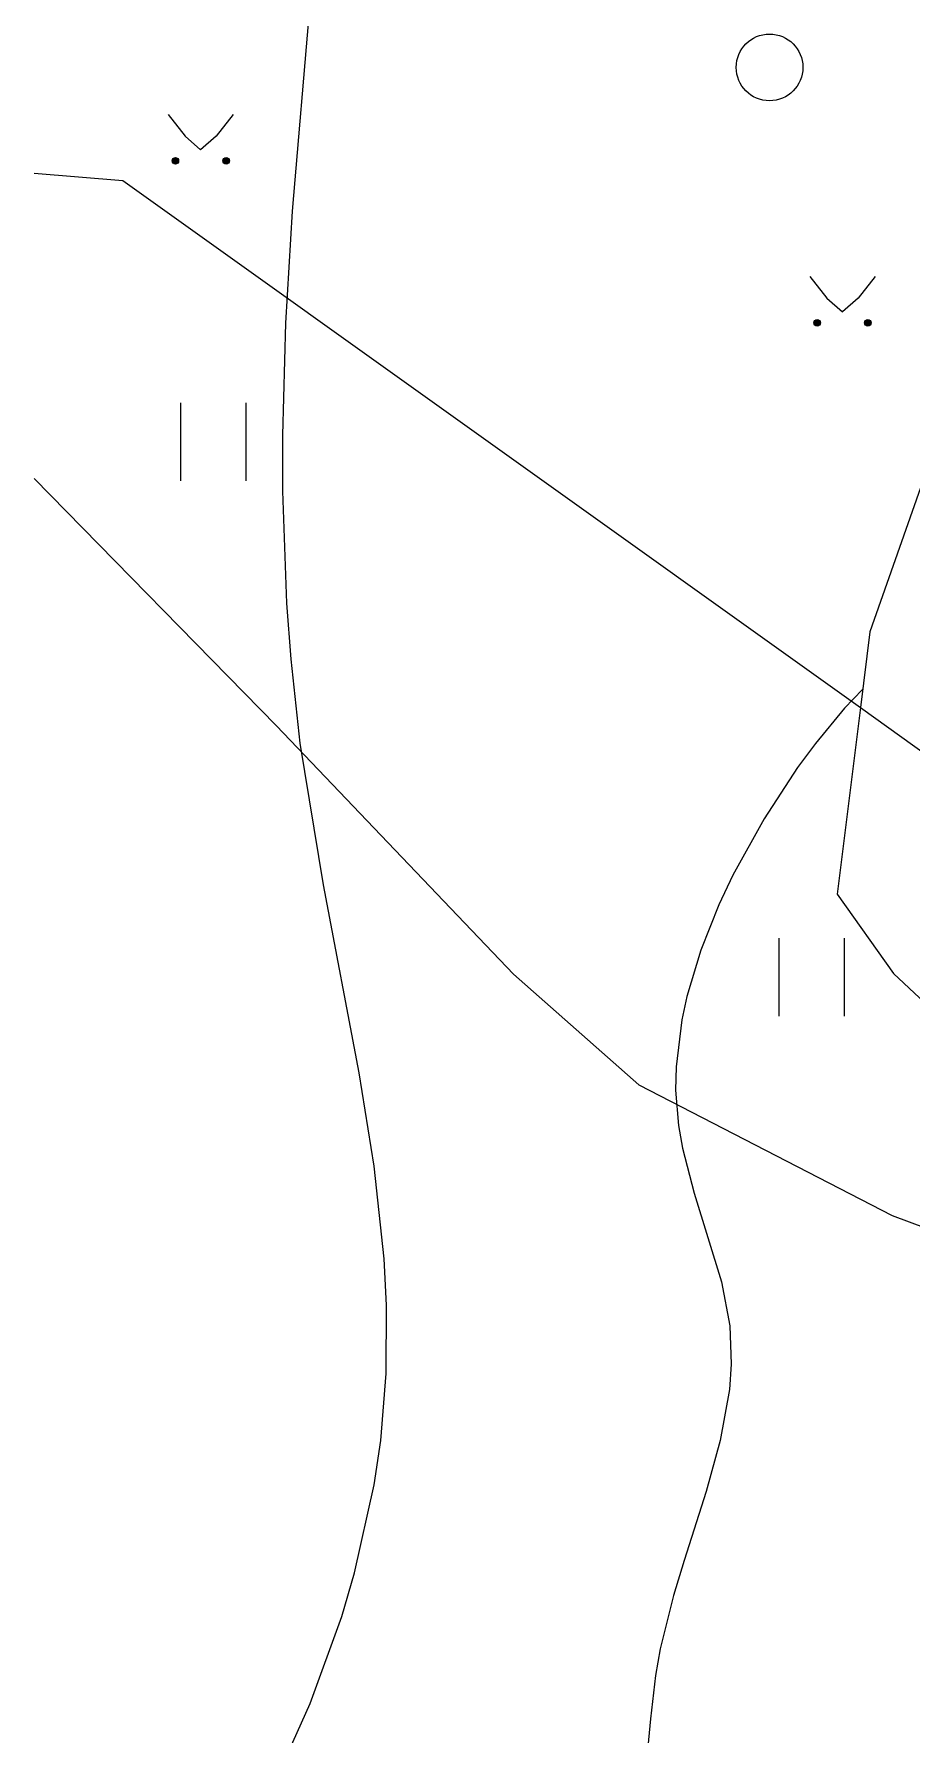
# Model space of a CAD drawing. Extents: x 1000 to 4000, y -5000 to -1000.
# Drawn here: x 1000 to 1026.3, y -4916.7 to -4865.7 of the extents above; entities that cross this region are included whole.
import ezdxf

# ---------------------------------------------------------------- set-up
doc = ezdxf.new("R2010")
doc.units = 0
doc.header["$MEASUREMENT"] = 0
for name, color, linetype in [('СЛОЙ_11', 7, 'CONTINUOUS'), ('СЛОЙ_3', 7, 'CONTINUOUS'), ('СЛОЙ_37', 7, 'CONTINUOUS'), ('СЛОЙ_40', 7, 'CONTINUOUS'), ('СЛОЙ_41', 7, 'CONTINUOUS'), ('СЛОЙ_50', 7, 'CONTINUOUS')]:
    doc.layers.add(name, color=color, linetype=linetype)

msp = doc.modelspace()

# ---------------------------------------------------------------- linework, layer by layer
at = {"layer": 'СЛОЙ_11', "color": 253, "linetype": 'Continuous', "lineweight": 0}
for points in [[(1000, -4869.882), (1002.657, -4870.106)], [(1002.657, -4870.106), (1024.759, -4885.902)], [(1024.759, -4885.902), (1027.561, -4887.905)]]:
    msp.add_lwpolyline(points, dxfattribs=at)
at = {"layer": 'СЛОЙ_3', "color": 253, "linetype": 'Continuous', "lineweight": 0}
msp.add_circle((1022.037, -4866.717), 1, dxfattribs=at)
at = {"layer": 'СЛОЙ_37', "color": 253, "linetype": 'Continuous', "lineweight": 0}
for points in [[(1030.18, -4872.616), (1026.875, -4878.409), (1025.041, -4883.626), (1024.759, -4885.902)], [(1024.759, -4885.902), (1024.066, -4891.493), (1025.745, -4893.873)], [(1025.745, -4893.873), (1027.776, -4895.765), (1030.926, -4897.656), (1039.08, -4901.122), (1044.05, -4902.208), (1049.985, -4902.423)]]:
    msp.add_lwpolyline(points, dxfattribs=at)
at = {"layer": 'СЛОЙ_40', "color": 253, "linetype": 'Continuous', "lineweight": 0}
msp.add_lwpolyline([(1000, -4879.037), (1007.267, -4886.451), (1014.37, -4893.886), (1018.116, -4897.2), (1025.71, -4901.122), (1037.377, -4905.469), (1042.684, -4905.358), (1047.491, -4904.497), (1049.985, -4902.423)], dxfattribs=at)
at = {"layer": 'СЛОЙ_41', "color": 253, "linetype": 'Continuous', "lineweight": 0}
for p, q in [((1004.021, -4868.13), (1004.531, -4868.78)), ((1005.971, -4868.13), (1005.461, -4868.78)), ((1004.531, -4868.78), (1004.991, -4869.19)), ((1005.461, -4868.78), (1004.991, -4869.19)), ((1023.247, -4872.981), (1023.757, -4873.631)), ((1025.197, -4872.981), (1024.687, -4873.631)), ((1023.757, -4873.631), (1024.217, -4874.041)), ((1024.687, -4873.631), (1024.217, -4874.041)), ((1004.399, -4879.11), (1004.399, -4876.77)), ((1006.349, -4876.77), (1006.349, -4879.11)), ((1022.325, -4895.145), (1022.325, -4892.805)), ((1024.275, -4892.805), (1024.275, -4895.145))]:
    msp.add_line(p, q, dxfattribs=at)
for centre in [(1004.235, -4869.518), (1005.756, -4869.518), (1023.461, -4874.369), (1024.982, -4874.369)]:
    msp.add_circle(centre, 0.0976, dxfattribs=at)
for points in [[(1004.139, -4869.537), (1004.137, -4869.518), (1004.139, -4869.499)], [(1004.144, -4869.555), (1004.139, -4869.499), (1004.144, -4869.481)], [(1004.139, -4869.537), (1004.139, -4869.499), (1004.144, -4869.555)], [(1004.153, -4869.572), (1004.144, -4869.481), (1004.153, -4869.464)], [(1004.144, -4869.555), (1004.144, -4869.481), (1004.153, -4869.572)], [(1004.166, -4869.587), (1004.153, -4869.464), (1004.166, -4869.449)], [(1004.153, -4869.572), (1004.153, -4869.464), (1004.166, -4869.587)], [(1004.18, -4869.599), (1004.166, -4869.449), (1004.18, -4869.437)], [(1004.166, -4869.587), (1004.166, -4869.449), (1004.18, -4869.599)], [(1004.197, -4869.608), (1004.18, -4869.437), (1004.197, -4869.428)], [(1004.18, -4869.599), (1004.18, -4869.437), (1004.197, -4869.608)], [(1004.216, -4869.614), (1004.197, -4869.428), (1004.216, -4869.422)], [(1004.197, -4869.608), (1004.197, -4869.428), (1004.216, -4869.614)], [(1004.235, -4869.616), (1004.216, -4869.422), (1004.235, -4869.42)], [(1004.216, -4869.614), (1004.216, -4869.422), (1004.235, -4869.616)], [(1005.66, -4869.537), (1005.658, -4869.518), (1005.66, -4869.499)], [(1005.665, -4869.555), (1005.66, -4869.499), (1005.665, -4869.481)], [(1005.66, -4869.537), (1005.66, -4869.499), (1005.665, -4869.555)], [(1005.674, -4869.572), (1005.665, -4869.481), (1005.674, -4869.464)], [(1005.665, -4869.555), (1005.665, -4869.481), (1005.674, -4869.572)], [(1005.687, -4869.587), (1005.674, -4869.464), (1005.687, -4869.449)], [(1005.674, -4869.572), (1005.674, -4869.464), (1005.687, -4869.587)], [(1005.701, -4869.599), (1005.687, -4869.449), (1005.701, -4869.437)], [(1005.687, -4869.587), (1005.687, -4869.449), (1005.701, -4869.599)], [(1005.718, -4869.608), (1005.701, -4869.437), (1005.718, -4869.428)], [(1005.701, -4869.599), (1005.701, -4869.437), (1005.718, -4869.608)], [(1005.737, -4869.614), (1005.718, -4869.428), (1005.737, -4869.422)], [(1005.718, -4869.608), (1005.718, -4869.428), (1005.737, -4869.614)], [(1005.756, -4869.616), (1005.737, -4869.422), (1005.756, -4869.42)], [(1005.737, -4869.614), (1005.737, -4869.422), (1005.756, -4869.616)], [(1023.365, -4874.388), (1023.363, -4874.369), (1023.365, -4874.35)], [(1023.37, -4874.406), (1023.365, -4874.35), (1023.37, -4874.332)], [(1023.365, -4874.388), (1023.365, -4874.35), (1023.37, -4874.406)], [(1023.379, -4874.423), (1023.37, -4874.332), (1023.379, -4874.315)], [(1023.37, -4874.406), (1023.37, -4874.332), (1023.379, -4874.423)], [(1023.392, -4874.438), (1023.379, -4874.315), (1023.392, -4874.3)], [(1023.379, -4874.423), (1023.379, -4874.315), (1023.392, -4874.438)], [(1023.406, -4874.45), (1023.392, -4874.3), (1023.406, -4874.288)], [(1023.392, -4874.438), (1023.392, -4874.3), (1023.406, -4874.45)], [(1023.423, -4874.459), (1023.406, -4874.288), (1023.423, -4874.279)], [(1023.406, -4874.45), (1023.406, -4874.288), (1023.423, -4874.459)], [(1023.442, -4874.465), (1023.423, -4874.279), (1023.442, -4874.273)], [(1023.423, -4874.459), (1023.423, -4874.279), (1023.442, -4874.465)], [(1023.461, -4874.467), (1023.442, -4874.273), (1023.461, -4874.271)], [(1023.442, -4874.465), (1023.442, -4874.273), (1023.461, -4874.467)], [(1024.886, -4874.388), (1024.884, -4874.369), (1024.886, -4874.35)], [(1024.891, -4874.406), (1024.886, -4874.35), (1024.891, -4874.332)], [(1024.886, -4874.388), (1024.886, -4874.35), (1024.891, -4874.406)], [(1024.9, -4874.423), (1024.891, -4874.332), (1024.9, -4874.315)], [(1024.891, -4874.406), (1024.891, -4874.332), (1024.9, -4874.423)], [(1024.913, -4874.438), (1024.9, -4874.315), (1024.913, -4874.3)], [(1024.9, -4874.423), (1024.9, -4874.315), (1024.913, -4874.438)], [(1024.927, -4874.45), (1024.913, -4874.3), (1024.927, -4874.288)], [(1024.913, -4874.438), (1024.913, -4874.3), (1024.927, -4874.45)], [(1024.944, -4874.459), (1024.927, -4874.288), (1024.944, -4874.279)], [(1024.927, -4874.45), (1024.927, -4874.288), (1024.944, -4874.459)], [(1024.963, -4874.465), (1024.944, -4874.279), (1024.963, -4874.273)], [(1024.944, -4874.459), (1024.944, -4874.279), (1024.963, -4874.465)], [(1024.982, -4874.467), (1024.963, -4874.273), (1024.982, -4874.271)], [(1024.963, -4874.465), (1024.963, -4874.273), (1024.982, -4874.467)]]:
    msp.add_solid(points, dxfattribs=at)
at = {"layer": 'СЛОЙ_41', "color": 253, "linetype": 'Continuous', "lineweight": 0, "extrusion": (0, 0, -1)}
for points in [[(-1004.235, -4869.616), (-1004.235, -4869.42), (-1004.254, -4869.614)], [(-1004.254, -4869.614), (-1004.235, -4869.42), (-1004.254, -4869.422)], [(-1004.254, -4869.614), (-1004.254, -4869.422), (-1004.272, -4869.608)], [(-1004.272, -4869.608), (-1004.254, -4869.422), (-1004.272, -4869.428)], [(-1004.272, -4869.608), (-1004.272, -4869.428), (-1004.289, -4869.599)], [(-1004.289, -4869.599), (-1004.272, -4869.428), (-1004.289, -4869.437)], [(-1004.289, -4869.599), (-1004.289, -4869.437), (-1004.304, -4869.587)], [(-1004.304, -4869.587), (-1004.289, -4869.437), (-1004.304, -4869.449)], [(-1004.304, -4869.587), (-1004.304, -4869.449), (-1004.316, -4869.572)], [(-1004.316, -4869.572), (-1004.304, -4869.449), (-1004.316, -4869.464)], [(-1004.316, -4869.572), (-1004.316, -4869.464), (-1004.325, -4869.555)], [(-1004.325, -4869.555), (-1004.316, -4869.464), (-1004.325, -4869.481)], [(-1004.325, -4869.555), (-1004.325, -4869.481), (-1004.33, -4869.537)], [(-1004.33, -4869.537), (-1004.325, -4869.481), (-1004.33, -4869.499)], [(-1004.33, -4869.537), (-1004.33, -4869.499), (-1004.332, -4869.518)], [(-1005.756, -4869.616), (-1005.756, -4869.42), (-1005.775, -4869.614)], [(-1005.775, -4869.614), (-1005.756, -4869.42), (-1005.775, -4869.422)], [(-1005.775, -4869.614), (-1005.775, -4869.422), (-1005.793, -4869.608)], [(-1005.793, -4869.608), (-1005.775, -4869.422), (-1005.793, -4869.428)], [(-1005.793, -4869.608), (-1005.793, -4869.428), (-1005.81, -4869.599)], [(-1005.81, -4869.599), (-1005.793, -4869.428), (-1005.81, -4869.437)], [(-1005.81, -4869.599), (-1005.81, -4869.437), (-1005.825, -4869.587)], [(-1005.825, -4869.587), (-1005.81, -4869.437), (-1005.825, -4869.449)], [(-1005.825, -4869.587), (-1005.825, -4869.449), (-1005.837, -4869.572)], [(-1005.837, -4869.572), (-1005.825, -4869.449), (-1005.837, -4869.464)], [(-1005.837, -4869.572), (-1005.837, -4869.464), (-1005.846, -4869.555)], [(-1005.846, -4869.555), (-1005.837, -4869.464), (-1005.846, -4869.481)], [(-1005.846, -4869.555), (-1005.846, -4869.481), (-1005.851, -4869.537)], [(-1005.851, -4869.537), (-1005.846, -4869.481), (-1005.851, -4869.499)], [(-1005.851, -4869.537), (-1005.851, -4869.499), (-1005.853, -4869.518)], [(-1023.461, -4874.467), (-1023.461, -4874.271), (-1023.48, -4874.465)], [(-1023.48, -4874.465), (-1023.461, -4874.271), (-1023.48, -4874.273)], [(-1023.48, -4874.465), (-1023.48, -4874.273), (-1023.498, -4874.459)], [(-1023.498, -4874.459), (-1023.48, -4874.273), (-1023.498, -4874.279)], [(-1023.498, -4874.459), (-1023.498, -4874.279), (-1023.515, -4874.45)], [(-1023.515, -4874.45), (-1023.498, -4874.279), (-1023.515, -4874.288)], [(-1023.515, -4874.45), (-1023.515, -4874.288), (-1023.53, -4874.438)], [(-1023.53, -4874.438), (-1023.515, -4874.288), (-1023.53, -4874.3)], [(-1023.53, -4874.438), (-1023.53, -4874.3), (-1023.542, -4874.423)], [(-1023.542, -4874.423), (-1023.53, -4874.3), (-1023.542, -4874.315)], [(-1023.542, -4874.423), (-1023.542, -4874.315), (-1023.551, -4874.406)], [(-1023.551, -4874.406), (-1023.542, -4874.315), (-1023.551, -4874.332)], [(-1023.551, -4874.406), (-1023.551, -4874.332), (-1023.556, -4874.388)], [(-1023.556, -4874.388), (-1023.551, -4874.332), (-1023.556, -4874.35)], [(-1023.556, -4874.388), (-1023.556, -4874.35), (-1023.558, -4874.369)], [(-1024.982, -4874.467), (-1024.982, -4874.271), (-1025.001, -4874.465)], [(-1025.001, -4874.465), (-1024.982, -4874.271), (-1025.001, -4874.273)], [(-1025.001, -4874.465), (-1025.001, -4874.273), (-1025.019, -4874.459)], [(-1025.019, -4874.459), (-1025.001, -4874.273), (-1025.019, -4874.279)], [(-1025.019, -4874.459), (-1025.019, -4874.279), (-1025.036, -4874.45)], [(-1025.036, -4874.45), (-1025.019, -4874.279), (-1025.036, -4874.288)], [(-1025.036, -4874.45), (-1025.036, -4874.288), (-1025.051, -4874.438)], [(-1025.051, -4874.438), (-1025.036, -4874.288), (-1025.051, -4874.3)], [(-1025.051, -4874.438), (-1025.051, -4874.3), (-1025.063, -4874.423)], [(-1025.063, -4874.423), (-1025.051, -4874.3), (-1025.063, -4874.315)], [(-1025.063, -4874.423), (-1025.063, -4874.315), (-1025.072, -4874.406)], [(-1025.072, -4874.406), (-1025.063, -4874.315), (-1025.072, -4874.332)], [(-1025.072, -4874.406), (-1025.072, -4874.332), (-1025.077, -4874.388)], [(-1025.077, -4874.388), (-1025.072, -4874.332), (-1025.077, -4874.35)], [(-1025.077, -4874.388), (-1025.077, -4874.35), (-1025.079, -4874.369)]]:
    msp.add_solid(points, dxfattribs=at)
at = {"layer": 'СЛОЙ_50', "color": 253, "linetype": 'Continuous', "lineweight": 0}
for points in [[(1007.104, -4918.347), (1008.269, -4915.747), (1009.217, -4913.137), (1009.604, -4911.826), (1010.191, -4909.189), (1010.387, -4907.861), (1010.552, -4905.855), (1010.56, -4903.802), (1010.486, -4902.423), (1010.187, -4899.646), (1009.741, -4896.847), (1008.672, -4891.208), (1007.977, -4886.966), (1007.7, -4884.447), (1007.576, -4882.769), (1007.457, -4879.415), (1007.455, -4877.739), (1007.546, -4874.386), (1007.74, -4871.03), (1008.276, -4864.817)], [(1024.826, -4885.36), (1024.278, -4885.921), (1023.413, -4886.972), (1022.876, -4887.7), (1021.878, -4889.233), (1020.94, -4890.925), (1020.52, -4891.808), (1019.975, -4893.166), (1019.558, -4894.554), (1019.406, -4895.255), (1019.234, -4896.664), (1019.222, -4897.368), (1019.304, -4898.42), (1019.424, -4899.099), (1019.782, -4900.446), (1020.598, -4903.108), (1020.848, -4904.43), (1020.89, -4905.57), (1020.832, -4906.331), (1020.559, -4907.857), (1020.138, -4909.392), (1019.48, -4911.462), (1019.162, -4912.509), (1018.761, -4914.1), (1018.617, -4914.905), (1018.472, -4916.199), (1018.314, -4917.885)]]:
    msp.add_lwpolyline(points, dxfattribs=at)

doc.saveas('drawing.dxf')
